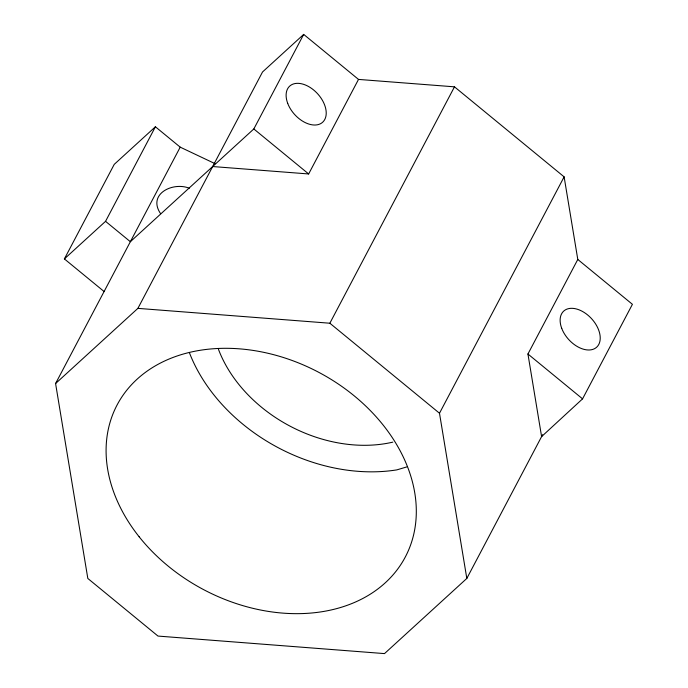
<?xml version="1.0" encoding="UTF-8"?>
<svg xmlns="http://www.w3.org/2000/svg" width="688" height="688" viewBox="0 0 688 688"><rect width="100%" height="100%" fill="white"/><g stroke="black" fill="none" stroke-linecap="round" stroke-linejoin="round"><path stroke-width="1.03" d="M104.206 291.609L64.388 258.92L114.242 164.363L155.402 126.781L180.213 147.155L215.069 163.667M64.388 258.92L105.548 221.338L155.402 126.781M542.6 434.713L466.817 578.436L384.506 653.6L157.999 636.073L87.823 578.462L55.582 383.534L180.213 147.155M55.582 383.534L137.892 308.37L262.524 71.982L303.683 34.4L358.508 79.412L454.484 86.834L564.126 176.859L577.791 259.453L527.937 354.01L541.602 436.605L582.564 398.859L632.418 304.311L577.791 259.453M105.548 221.338L130.359 241.703L253.829 128.957L303.683 34.4M212.678 166.539L308.654 173.961L358.508 79.412M137.892 308.37L329.853 323.222L454.484 86.834M466.817 578.436L439.494 413.239L564.126 176.859M406.78 466.928L396.838 469.878A162.927 122.963 27.8 0 1 189.449 352.806M189.277 188.228C172.851 181.572 147.241 194.042 160.571 213.65M253.829 128.957L308.654 173.961M527.937 354.01L582.564 398.859M329.853 323.222L439.494 413.239M392.814 442.143A130.342 98.367 27.8 0 1 218.423 349.22M139.139 536.769A162.927 122.963 27.8 0 0 405.12 557.349A162.927 122.963 27.8 0 0 239.338 348.833A162.927 122.963 27.8 0 0 139.139 536.769M287.722 103.406A24.441 15.471 47.6 0 0 322.208 122.61A24.441 15.471 47.6 0 0 308.577 86.525A24.441 15.471 47.6 0 0 287.722 103.406M561.735 328.382A24.441 15.471 47.6 0 0 596.212 347.586A24.441 15.471 47.6 0 0 582.581 311.501A24.441 15.471 47.6 0 0 561.735 328.382"/></g></svg>
